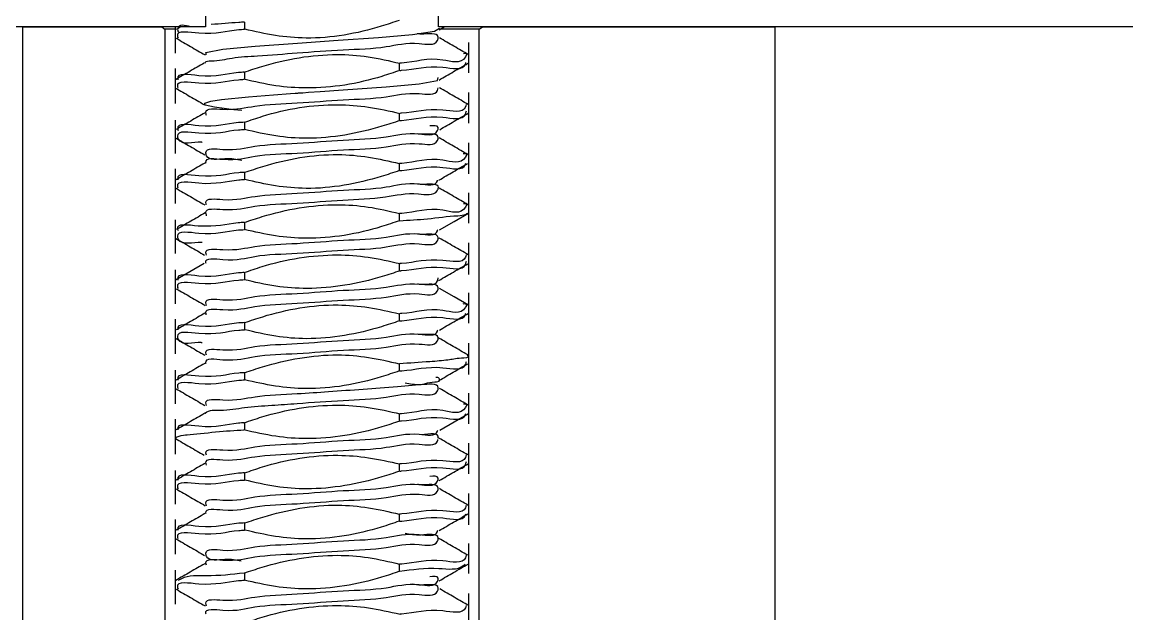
# Model space of a CAD drawing. Header units: millimetres. Extents: x 2 to 1187, y 2 to 839.
# Drawn here: x 608.92 to 614.43, y 457.51 to 460.47 of the extents above; entities that cross this region are included whole.
import ezdxf

# ---------------------------------------------------------------- set-up
doc = ezdxf.new("R2010")
doc.units = ezdxf.units.MM

msp = doc.modelspace()

# ---------------------------------------------------------------- hatches: boundary and pattern name
h = msp.add_hatch()
h.set_pattern_fill('ANSI31', color=256, scale=0.3)
h.paths.add_polyline_path([(600.3858, 723.2245), (600.3858, 724.6149), (599.1608, 724.6149, 0.414214), (598.8858, 724.3399), (598.8858, 719.8899, 0.414214), (599.1608, 719.6149), (600.3858, 719.6149), (600.3858, 721.0053, -0.444966)])
h.paths.add_polyline_path([(648.8858, 724.3399, 0.414214), (648.6108, 724.6149), (647.8858, 724.6149), (647.3858, 724.6149), (647.3858, 723.2245, -0.444966), (647.3858, 721.0053), (647.3858, 719.6149), (648.6108, 719.6149, 0.414214), (648.8858, 719.8899)])
h.paths.add_polyline_path([(648.8858, 681.5899, 0.414214), (648.6108, 681.8649), (647.3858, 681.8649), (647.3858, 680.4745, -0.444966), (647.3858, 678.2553), (647.3858, 676.8649), (648.6108, 676.8649, 0.414214), (648.8858, 677.1399)])
h.paths.add_polyline_path([(600.3858, 678.2553, -0.444966), (600.3858, 680.4745), (600.3858, 681.8649), (599.1608, 681.8649, 0.414214), (598.8858, 681.5899), (598.8858, 677.1399, 0.414214), (599.1608, 676.8649), (600.1358, 676.8649), (600.3858, 676.8649)])
h.paths.add_polyline_path([(204.0979, 197.9237, 0.414214), (203.8229, 198.1987), (203.0979, 198.1987), (202.5979, 198.1987), (202.5979, 196.8084, -0.212442), (203.0916, 195.6987, -0.212442), (202.5979, 194.5891), (202.5979, 193.1987), (203.8229, 193.1987, 0.414214), (204.0979, 193.4737)])
h.paths.add_polyline_path([(155.5979, 198.1987), (154.3729, 198.1987, 0.414214), (154.0979, 197.9237), (154.0979, 193.4737, 0.414214), (154.3729, 193.1987), (155.5979, 193.1987), (155.5979, 194.5891, -0.212442), (155.1041, 195.6987, -0.212442), (155.5979, 196.8084)])
h.paths.add_polyline_path([(155.5979, 154.0584), (155.5979, 155.4487), (154.3729, 155.4487, 0.414214), (154.0979, 155.1737), (154.0979, 150.7237, 0.414214), (154.3729, 150.4487), (155.3479, 150.4487), (155.5979, 150.4487), (155.5979, 151.8391, -0.444966)])
h.paths.add_polyline_path([(204.0979, 155.1737, 0.414214), (203.8229, 155.4487), (202.5979, 155.4487), (202.5979, 154.0584, -0.212442), (203.0916, 152.9487, -0.212442), (202.5979, 151.8391), (202.5979, 150.4487), (203.8229, 150.4487, 0.414214), (204.0979, 150.7237)])
h = msp.add_hatch()
h.set_pattern_fill('ANSI31', color=256, scale=0.3, angle=90)
h.paths.add_polyline_path([(159.0979, 197.9237, 0.414214), (158.8229, 198.1987), (157.5979, 198.1987), (157.5979, 196.8084, -0.212442), (158.0916, 195.6987, -0.212442), (157.5979, 194.5891), (157.5979, 193.1987), (158.8229, 193.1987, 0.414214), (159.0979, 193.4737)])
h.paths.add_polyline_path([(200.5979, 196.8084), (200.5979, 198.1987), (199.3729, 198.1987, 0.414214), (199.0979, 197.9237), (199.0979, 193.4737, 0.414214), (199.3729, 193.1987), (200.3479, 193.1987), (200.5979, 193.1987), (200.5979, 194.5891, -0.444966)])
h.paths.add_polyline_path([(157.5979, 154.0584), (157.5979, 155.4487), (158.8229, 155.4487), (159.0979, 155.4487), (159.0979, 150.4487), (158.8229, 150.4487), (157.5979, 150.4487), (157.5979, 151.8391, 0.444966)])
h.paths.add_polyline_path([(200.5979, 154.0584), (200.5979, 155.4487), (199.3729, 155.4487, 0.414214), (199.0979, 155.1737), (199.0979, 150.7237, 0.414214), (199.3729, 150.4487), (200.5979, 150.4487), (200.5979, 151.8391, -0.444966)])
h.paths.add_polyline_path([(603.8858, 724.3399, 0.414214), (603.6108, 724.6149), (602.3858, 724.6149), (602.3858, 723.2245, -0.444966), (602.3858, 721.0053), (602.3858, 719.6149), (603.6108, 719.6149, 0.414214), (603.8858, 719.8899)])
h.paths.add_polyline_path([(645.3858, 724.6149), (644.1608, 724.6149, 0.414214), (643.8858, 724.3399), (643.8858, 719.8899, 0.414214), (644.1608, 719.6149), (645.1358, 719.6149), (645.3858, 719.6149), (645.3858, 721.0053, -0.444966), (645.3858, 723.2245)])
h.paths.add_polyline_path([(645.3858, 680.4745), (645.3858, 681.8649), (644.1608, 681.8649, 0.414214), (643.8858, 681.5899), (643.8858, 677.1399, 0.414214), (644.1608, 676.8649), (645.3858, 676.8649), (645.3858, 678.2553, -0.444966)])
h.paths.add_polyline_path([(603.8858, 681.5899, 0.414214), (603.6108, 681.8649), (602.6358, 681.8649), (602.3858, 681.8649), (602.3858, 680.4745, -0.444966), (602.3858, 678.2553), (602.3858, 676.8649), (603.6108, 676.8649, 0.414214), (603.8858, 677.1399)])

# ---------------------------------------------------------------- linework, layer by layer
at = {"color": 7, "linetype": 'Continuous', "lineweight": 25}
for p, q in [((609.84, 469.4434), (609.84, 460.4434)), ((611.0008, 460.4434), (611.0008, 469.4434)), ((609.84, 460.4434), (604.9629, 460.4434)), ((608.929, 449.9434), (608.929, 460.4434)), ((608.929, 460.4434), (609.6207, 460.4434)), ((609.6207, 460.4434), (609.6366, 460.4309)), ((609.6886, 460.4309), (609.6366, 460.4309)), ((609.6366, 460.4309), (609.6366, 449.9434)), ((609.6886, 460.4434), (609.6886, 460.3108)), ((609.7157, 460.4434), (609.6935, 460.4305)), ((610.0333, 460.4667), (610.0333, 460.431)), ((611.2042, 460.4309), (610.9994, 460.4309)), ((620.1876, 460.4434), (611.0008, 460.4434)), ((611.0049, 460.4288), (611.03, 460.4434)), ((611.2042, 460.4309), (611.2201, 460.4434)), ((611.2042, 449.9434), (611.2042, 460.4309)), ((611.2201, 460.4434), (612.6807, 460.4434)), ((612.6807, 449.9434), (612.6807, 460.4434)), ((611.1521, 460.2131), (611.1521, 460.3646)), ((610.8075, 460.2252), (610.8075, 460.2612)), ((609.6886, 460.2346), (609.6886, 460.0608)), ((610.0333, 460.2167), (610.0333, 460.1811)), ((611.1521, 459.9614), (611.1521, 460.1146)), ((610.8075, 459.9754), (610.8075, 460.0111)), ((609.6886, 459.9775), (609.6886, 459.8109)), ((610.0333, 459.9667), (610.0333, 459.9311)), ((611.1521, 459.7088), (611.1521, 459.8646)), ((609.6886, 459.7343), (609.6886, 459.5609)), ((610.0333, 459.7167), (610.0333, 459.681)), ((610.8075, 459.7254), (610.8075, 459.7611)), ((611.1521, 459.4634), (611.1521, 459.6146)), ((610.8075, 459.4755), (610.8075, 459.5111)), ((609.6886, 459.4795), (609.6886, 459.3109)), ((610.0333, 459.4667), (610.0333, 459.431)), ((611.1521, 459.2075), (611.1521, 459.3646)), ((609.6886, 459.2303), (609.6886, 459.0608)), ((610.0333, 459.2167), (610.0333, 459.1811)), ((610.8075, 459.2254), (610.8075, 459.2611)), ((611.1521, 458.9642), (611.1521, 459.1146)), ((610.8075, 458.9754), (610.8075, 459.0111)), ((609.6886, 458.9835), (609.6886, 458.8108)), ((610.0333, 458.9667), (610.0333, 458.9311)), ((611.1521, 458.7083), (611.1521, 458.8646)), ((609.6886, 458.7286), (609.6886, 458.5608)), ((610.8075, 458.7255), (610.8075, 458.761)), ((610.0333, 458.7167), (610.0333, 458.681)), ((611.1521, 458.4623), (611.1521, 458.6146)), ((610.8075, 458.4753), (610.8075, 458.5112)), ((609.6886, 458.4847), (609.6886, 458.3108)), ((610.0333, 458.4667), (610.0333, 458.4311)), ((611.1521, 458.2122), (611.1521, 458.3646)), ((609.6886, 458.2284), (609.6886, 458.0608)), ((610.8075, 458.2254), (610.8075, 458.2611)), ((610.0333, 458.2167), (610.0333, 458.1811)), ((611.1521, 457.9581), (611.1521, 458.1145)), ((610.8075, 457.9754), (610.8075, 458.0111)), ((609.6886, 457.9837), (609.6886, 457.8108)), ((610.0333, 457.9667), (610.0333, 457.931)), ((611.1521, 457.7142), (611.1521, 457.8645)), ((609.6886, 457.7303), (609.6886, 457.5608)), ((610.8075, 457.7255), (610.8075, 457.7611)), ((610.0333, 457.7167), (610.0333, 457.681)), ((611.1521, 457.4574), (611.1521, 457.6145))]:
    msp.add_line(p, q, dxfattribs=at)
at = {"color": 7, "linetype": 'Continuous', "lineweight": 25, "flags": 128}
for points in [[(609.844, 460.3028), (609.8412, 460.3155), (609.9261, 460.3311), (610.0863, 460.3468), (610.2973, 460.3623), (610.5016, 460.3762), (610.7026, 460.3906), (610.8719, 460.4054), (610.9811, 460.4208), (611.007, 460.4367), (611.007, 460.4367)], [(610.02, 460.0259), (609.9808, 460.0293), (609.8837, 460.0414), (609.8376, 460.0526), (609.8352, 460.0627), (609.8661, 460.072), (609.9193, 460.0803), (610.0534, 460.094), (610.1784, 460.1039), (610.2635, 460.11), (610.2869, 460.1117), (610.2956, 460.1123), (610.2968, 460.1124), (610.2968, 460.1124), (610.297, 460.1124), (610.2975, 460.1124), (610.2983, 460.1125), (610.3001, 460.1126), (610.3036, 460.1128), (610.3107, 460.1133), (610.325, 460.1143), (610.3536, 460.1163), (610.4113, 460.1202), (610.5264, 460.128), (610.74, 460.1437), (610.905, 460.1593), (610.9961, 460.175), (610.9996, 460.1906), (610.9996, 460.1906)], [(611.007, 459.4297), (611.0787, 459.4714), (611.1504, 459.5131)], [(609.8331, 459.2625), (609.7612, 459.2208), (609.6893, 459.179)], [(611.1504, 459.0542), (611.0787, 459.0958), (611.007, 459.1375)], [(611.0075, 458.4295), (611.0793, 458.4711), (611.1511, 458.5128)]]:
    msp.add_lwpolyline(points, dxfattribs=at)
at = {"color": 7, "linetype": 'Continuous', "lineweight": 25}
for points, knots in [([(609.7039, 460.386), (609.7025, 460.3901), (609.6895, 460.4302), (609.8728, 460.3963), (609.9471, 460.4262), (610.0241, 460.4305), (610.0338, 460.431)], [0, 0, 0, 0, 0.035319, 0.342282, 0.917166, 1, 1, 1, 1]), ([(609.7663, 460.4434), (609.7358, 460.4511), (609.6978, 460.4607), (609.7001, 460.4183), (609.7065, 460.4178), (609.7073, 460.4177)], [0, 0, 0, 0, 0.780382, 0.970777, 1, 1, 1, 1]), ([(610.0337, 460.4668), (610.0242, 460.4661), (609.969, 460.4626), (609.9138, 460.458), (609.8682, 460.4542)], [0, 0, 0, 0, 0.1726207, 1, 1, 1, 1]), ([(610.8053, 460.4753), (610.7756, 460.4652), (610.6261, 460.4144), (610.416, 460.3766), (610.1862, 460.3966), (610.0855, 460.4196), (610.0347, 460.4312)], [0, 0, 0, 0, 0.120068, 0.605011, 0.800654, 1, 1, 1, 1]), ([(609.6933, 460.3862), (609.7173, 460.3723), (609.7652, 460.3445), (609.8131, 460.3166), (609.837, 460.3027)], [0, 0, 0, 0, 0.500271, 1, 1, 1, 1]), ([(609.8364, 460.2622), (609.8367, 460.263), (609.841, 460.2733), (609.8994, 460.2706), (609.9753, 460.2917), (610.1239, 460.2992), (610.3069, 460.3139), (610.519, 460.3303), (610.7298, 460.3349), (610.8667, 460.3731), (610.9899, 460.3456), (611.0079, 460.4185), (610.9345, 460.4031), (610.9011, 460.4077), (610.8947, 460.4086)], [0, 0, 0, 0, 0.002031, 0.025548, 0.107882, 0.206551, 0.36019, 0.53867, 0.704752, 0.833242, 0.904993, 0.917419, 0.984182, 1, 1, 1, 1]), ([(611.1502, 460.3044), (611.1262, 460.3183), (611.0782, 460.3461), (611.0302, 460.374), (611.0062, 460.3879)], [0, 0, 0, 0, 0.500155, 1, 1, 1, 1]), ([(609.833, 460.2624), (609.8091, 460.2485), (609.7611, 460.2207), (609.7132, 460.1929), (609.6892, 460.179)], [0, 0, 0, 0, 0.499882, 1, 1, 1, 1]), ([(610.0311, 460.2166), (610.0608, 460.2266), (610.2103, 460.2771), (610.4207, 460.3135), (610.6532, 460.2976), (610.7562, 460.2735), (610.8087, 460.2612)], [0, 0, 0, 0, 0.119013, 0.599229, 0.795481, 1, 1, 1, 1]), ([(610.8078, 460.2253), (610.811, 460.2255), (610.8829, 460.2298), (610.9699, 460.2612), (611.1276, 460.2217), (611.1375, 460.2626), (611.1382, 460.2655)], [0, 0, 0, 0, 0.028588, 0.636146, 0.974133, 1, 1, 1, 1]), ([(611.1265, 460.3107), (611.1324, 460.311), (611.1451, 460.3116), (611.1174, 460.2502), (610.9812, 460.3027), (610.8828, 460.2657), (610.8111, 460.2614), (610.8079, 460.2612)], [0, 0, 0, 0, 0.038372, 0.083479, 0.401648, 0.973507, 1, 1, 1, 1]), ([(611.0043, 460.1776), (611.0282, 460.1915), (611.0761, 460.2193), (611.124, 460.2471), (611.1479, 460.261)], [0, 0, 0, 0, 0.49973, 1, 1, 1, 1]), ([(610.0325, 460.2167), (610.023, 460.2161), (609.9461, 460.2119), (609.8756, 460.1805), (609.69, 460.2167), (609.7014, 460.1805), (609.7018, 460.179)], [0, 0, 0, 0, 0.083413, 0.672198, 0.98607, 1, 1, 1, 1]), ([(610.8084, 460.2255), (610.7787, 460.2153), (610.6294, 460.1639), (610.4186, 460.1286), (610.1865, 460.1457), (610.0837, 460.169), (610.0312, 460.181)], [0, 0, 0, 0, 0.119097, 0.600184, 0.795814, 1, 1, 1, 1]), ([(609.7036, 460.1374), (609.7023, 460.1411), (609.6889, 460.1802), (609.8733, 460.1464), (609.9462, 460.1762), (610.023, 460.1805), (610.0326, 460.181)], [0, 0, 0, 0, 0.031865, 0.339998, 0.918024, 1, 1, 1, 1]), ([(609.6901, 460.1374), (609.714, 460.1235), (609.7619, 460.0958), (609.8098, 460.068), (609.8338, 460.0542)], [0, 0, 0, 0, 0.500193, 1, 1, 1, 1]), ([(609.8446, 460.0005), (609.8429, 460.006), (609.8321, 460.0415), (609.9752, 460.0215), (610.0914, 460.0557), (610.3071, 460.061), (610.5177, 460.0808), (610.7313, 460.0855), (610.864, 460.1219), (610.9923, 460.0976), (610.9984, 460.134), (610.9991, 460.1387)], [0, 0, 0, 0, 0.013445, 0.085771, 0.220773, 0.39838, 0.591782, 0.771662, 0.910851, 0.988598, 1, 1, 1, 1]), ([(611.1496, 460.0554), (611.1257, 460.0693), (611.0778, 460.097), (611.03, 460.1247), (611.0061, 460.1386)], [0, 0, 0, 0, 0.500235, 1, 1, 1, 1]), ([(610.0338, 459.9667), (610.0635, 459.9769), (610.2128, 460.0284), (610.4235, 460.0641), (610.6547, 460.0459), (610.7567, 460.0228), (610.8086, 460.0111)], [0, 0, 0, 0, 0.119456, 0.602128, 0.797687, 1, 1, 1, 1]), ([(611.1393, 460.0555), (611.1383, 460.0511), (611.1283, 460.0083), (610.9709, 460.0461), (610.8828, 460.0157), (610.8111, 460.0113), (610.8079, 460.0111)], [0, 0, 0, 0, 0.037894, 0.371931, 0.972058, 1, 1, 1, 1]), ([(609.8371, 460.0146), (609.8132, 460.0007), (609.7654, 459.9729), (609.7175, 459.9451), (609.6935, 459.9312)], [0, 0, 0, 0, 0.499691, 1, 1, 1, 1]), ([(610.808, 459.9755), (610.8111, 459.9757), (610.8829, 459.9801), (610.9715, 460.0098), (611.1291, 459.9731), (611.139, 460.0174), (611.1403, 460.023)], [0, 0, 0, 0, 0.0272122, 0.6218812, 0.9529647, 1, 1, 1, 1]), ([(611.0071, 459.9297), (611.0311, 459.9436), (611.079, 459.9714), (611.127, 459.9992), (611.151, 460.0131)], [0, 0, 0, 0, 0.499805, 1, 1, 1, 1]), ([(610.0335, 459.9667), (610.0237, 459.9662), (609.9466, 459.962), (609.8744, 459.9311), (609.6901, 459.9666), (609.7018, 459.9289), (609.7026, 459.9264)], [0, 0, 0, 0, 0.084665, 0.667276, 0.978151, 1, 1, 1, 1]), ([(609.8223, 459.8664), (609.8209, 459.8665), (609.7818, 459.8698), (609.7141, 459.8454), (609.69, 459.9319), (609.87, 459.8955), (609.9467, 459.9263), (610.0236, 459.9305), (610.0334, 459.9311)], [0, 0, 0, 0, 0.0087276, 0.2523306, 0.2868921, 0.5135491, 0.9384455, 1, 1, 1, 1]), ([(610.021, 459.7761), (609.9947, 459.7811), (609.9401, 459.7916), (609.8504, 459.7702), (609.8335, 459.8428), (609.9741, 459.8194), (610.0919, 459.8558), (610.3068, 459.86), (610.5183, 459.8805), (610.7296, 459.8839), (610.8679, 459.9234), (610.9883, 459.894), (611.0053, 459.9528), (610.9776, 459.9502), (610.9574, 459.9483)], [0, 0, 0, 0, 0.060561, 0.125935, 0.137259, 0.19814, 0.311789, 0.461319, 0.624146, 0.775599, 0.892794, 0.95825, 0.969596, 1, 1, 1, 1]), ([(610.8089, 459.9755), (610.7792, 459.9655), (610.6296, 459.9155), (610.4196, 459.8779), (610.1877, 459.8945), (610.0854, 459.9187), (610.0334, 459.931)], [0, 0, 0, 0, 0.119319, 0.600602, 0.796924, 1, 1, 1, 1]), ([(609.6922, 459.8872), (609.7162, 459.8733), (609.7641, 459.8455), (609.812, 459.8177), (609.836, 459.8037)], [0, 0, 0, 0, 0.500232, 1, 1, 1, 1]), ([(609.8419, 459.7629), (609.8417, 459.764), (609.8347, 459.7936), (609.9793, 459.7689), (610.0901, 459.8069), (610.308, 459.8105), (610.5184, 459.8311), (610.7307, 459.8348), (610.8668, 459.8732), (610.9903, 459.8457), (611.0075, 459.9187), (610.9355, 459.9033), (610.9026, 459.9077), (610.8969, 459.9085)], [0, 0, 0, 0, 0.002535, 0.069698, 0.194933, 0.359648, 0.538933, 0.705626, 0.834534, 0.906449, 0.918895, 0.986034, 1, 1, 1, 1]), ([(611.1477, 459.8054), (611.1238, 459.8193), (611.0759, 459.8472), (611.028, 459.875), (611.0041, 459.8889)], [0, 0, 0, 0, 0.500234, 1, 1, 1, 1]), ([(610.0355, 459.7168), (610.0652, 459.7268), (610.2148, 459.7773), (610.4245, 459.8161), (610.6542, 459.7958), (610.7546, 459.7726), (610.8053, 459.761)], [0, 0, 0, 0, 0.120177, 0.605285, 0.80082, 1, 1, 1, 1]), ([(611.1247, 459.8109), (611.1314, 459.8113), (611.145, 459.812), (611.1187, 459.7505), (610.9806, 459.8022), (610.8827, 459.7655), (610.8105, 459.7612), (610.8067, 459.761)], [0, 0, 0, 0, 0.042909, 0.087514, 0.402341, 0.968749, 1, 1, 1, 1]), ([(609.8356, 459.763), (609.8117, 459.7491), (609.7639, 459.7213), (609.7161, 459.6935), (609.6922, 459.6796)], [0, 0, 0, 0, 0.499806, 1, 1, 1, 1]), ([(610.0341, 459.7167), (610.0243, 459.7162), (609.947, 459.712), (609.8757, 459.6802), (609.6909, 459.7172), (609.7014, 459.6809), (609.7018, 459.6796)], [0, 0, 0, 0, 0.0858354, 0.6737453, 0.9877081, 1, 1, 1, 1]), ([(610.8055, 459.7253), (610.7758, 459.7153), (610.6262, 459.6651), (610.4165, 459.626), (610.1868, 459.6462), (610.0863, 459.6694), (610.0356, 459.6812)], [0, 0, 0, 0, 0.120175, 0.60515, 0.800679, 1, 1, 1, 1]), ([(610.8067, 459.7254), (610.8105, 459.7256), (610.8828, 459.7299), (610.969, 459.7626), (611.127, 459.7213), (611.1367, 459.76), (611.137, 459.7614)], [0, 0, 0, 0, 0.033558, 0.646632, 0.987486, 1, 1, 1, 1]), ([(611.0032, 459.678), (611.0271, 459.6919), (611.0749, 459.7198), (611.1227, 459.7475), (611.1466, 459.7614)], [0, 0, 0, 0, 0.49973, 1, 1, 1, 1]), ([(609.7036, 459.6371), (609.7024, 459.6409), (609.6898, 459.6805), (609.873, 459.6462), (609.9471, 459.6763), (610.0243, 459.6806), (610.0342, 459.6811)], [0, 0, 0, 0, 0.032488, 0.340004, 0.915798, 1, 1, 1, 1]), ([(609.8437, 459.5539), (609.8426, 459.558), (609.8332, 459.5916), (609.9765, 459.57), (610.0913, 459.6055), (610.3078, 459.6101), (610.5178, 459.6305), (610.7327, 459.6339), (610.862, 459.6734), (610.9904, 459.6453), (610.9967, 459.677), (610.9969, 459.6781)], [0, 0, 0, 0, 0.010021, 0.083371, 0.220131, 0.400008, 0.59581, 0.77786, 0.918644, 0.997197, 1, 1, 1, 1]), ([(609.8447, 459.5004), (609.843, 459.506), (609.8319, 459.5414), (609.9753, 459.5215), (610.0914, 459.5557), (610.3061, 459.5609), (610.5166, 459.5807), (610.7256, 459.5851), (610.8671, 459.6223), (610.9844, 459.5959), (611.0125, 459.6667), (610.9361, 459.6531), (610.9034, 459.6576), (610.897, 459.6584)], [0, 0, 0, 0, 0.012353, 0.078725, 0.20264, 0.36568, 0.541117, 0.705226, 0.833352, 0.906111, 0.918964, 0.984306, 1, 1, 1, 1]), ([(609.6925, 459.6372), (609.7164, 459.6233), (609.7641, 459.5956), (609.8118, 459.5678), (609.8357, 459.5539)], [0, 0, 0, 0, 0.500196, 1, 1, 1, 1]), ([(611.1479, 459.5552), (611.1241, 459.5691), (611.0763, 459.5968), (611.0285, 459.6246), (611.0047, 459.6384)], [0, 0, 0, 0, 0.500196, 1, 1, 1, 1]), ([(610.0323, 459.4667), (610.062, 459.4766), (610.2117, 459.5265), (610.4215, 459.5645), (610.6531, 459.5475), (610.7551, 459.5234), (610.8069, 459.5111)], [0, 0, 0, 0, 0.11943, 0.601193, 0.797488, 1, 1, 1, 1]), ([(611.1254, 459.5609), (611.1317, 459.5612), (611.145, 459.5619), (611.1184, 459.5004), (610.9807, 459.5524), (610.8828, 459.5156), (610.8108, 459.5113), (610.8073, 459.5111)], [0, 0, 0, 0, 0.041184, 0.085946, 0.40209, 0.970787, 1, 1, 1, 1]), ([(609.8379, 459.5146), (609.814, 459.5007), (609.7661, 459.4729), (609.7182, 459.4452), (609.6943, 459.4313)], [0, 0, 0, 0, 0.499612, 1, 1, 1, 1]), ([(610.8072, 459.4754), (610.8537, 459.478), (610.9512, 459.4835), (611.059, 459.4994), (611.1301, 459.5018), (611.1443, 459.5114), (611.1468, 459.5131)], [0, 0, 0, 0, 0.405847, 0.850893, 0.973682, 1, 1, 1, 1]), ([(610.033, 459.4667), (610.0226, 459.4661), (609.9445, 459.4618), (609.8765, 459.4326), (609.6845, 459.464), (609.7014, 459.4287), (609.7025, 459.4263)], [0, 0, 0, 0, 0.089524, 0.672249, 0.97813, 1, 1, 1, 1]), ([(610.8066, 459.4754), (610.7769, 459.4652), (610.6275, 459.4138), (610.417, 459.3778), (610.186, 459.3964), (610.0843, 459.4194), (610.0326, 459.4311)], [0, 0, 0, 0, 0.119574, 0.602753, 0.798348, 1, 1, 1, 1]), ([(609.6907, 459.3871), (609.7147, 459.3732), (609.7627, 459.3454), (609.8106, 459.3175), (609.8346, 459.3036)], [0, 0, 0, 0, 0.500155, 1, 1, 1, 1]), ([(609.8222, 459.3663), (609.8209, 459.3664), (609.7818, 459.3697), (609.7143, 459.3453), (609.6899, 459.4318), (609.8702, 459.3954), (609.9466, 459.4262), (610.0235, 459.4305), (610.0331, 459.431)], [0, 0, 0, 0, 0.008224, 0.252294, 0.286917, 0.513845, 0.939258, 1, 1, 1, 1]), ([(609.8419, 459.2625), (609.8416, 459.2637), (609.8341, 459.2934), (609.979, 459.2691), (610.0895, 459.3068), (610.3074, 459.3106), (610.5178, 459.3311), (610.73, 459.3349), (610.8668, 459.3732), (610.9897, 459.3457), (611.0081, 459.4185), (610.9356, 459.4033), (610.9028, 459.4077), (610.897, 459.4085)], [0, 0, 0, 0, 0.002897, 0.069849, 0.194893, 0.359457, 0.538667, 0.705371, 0.834363, 0.906419, 0.918901, 0.98583, 1, 1, 1, 1]), ([(609.8438, 459.3041), (609.8426, 459.3082), (609.8328, 459.3418), (609.9765, 459.3204), (610.091, 459.3556), (610.3076, 459.3601), (610.5177, 459.3805), (610.7325, 459.3841), (610.8623, 459.4231), (610.9909, 459.3956), (610.997, 459.4282), (610.9973, 459.4299)], [0, 0, 0, 0, 0.010197, 0.083308, 0.219804, 0.399366, 0.594863, 0.776669, 0.917255, 0.995682, 1, 1, 1, 1]), ([(611.1494, 459.3054), (611.1253, 459.3193), (611.0773, 459.3471), (611.0292, 459.375), (611.0052, 459.3889)], [0, 0, 0, 0, 0.500271, 1, 1, 1, 1]), ([(610.032, 459.2166), (610.0617, 459.2268), (610.2111, 459.2781), (610.4218, 459.3134), (610.6541, 459.2967), (610.7571, 459.2732), (610.8097, 459.2612)], [0, 0, 0, 0, 0.119013, 0.599711, 0.795418, 1, 1, 1, 1]), ([(611.1393, 459.3055), (611.1383, 459.3011), (611.1283, 459.2583), (610.9709, 459.2961), (610.8829, 459.2657), (610.8113, 459.2613), (610.8083, 459.2612)], [0, 0, 0, 0, 0.037933, 0.372511, 0.973508, 1, 1, 1, 1]), ([(610.8083, 459.2255), (610.8113, 459.2257), (610.8829, 459.2301), (610.9715, 459.2598), (611.1291, 459.2231), (611.139, 459.2674), (611.1402, 459.273)], [0, 0, 0, 0, 0.0262407, 0.6215761, 0.9529349, 1, 1, 1, 1]), ([(610.0329, 459.2167), (610.0232, 459.2162), (609.9462, 459.212), (609.8756, 459.1805), (609.6901, 459.2169), (609.7014, 459.1807), (609.7018, 459.1791)], [0, 0, 0, 0, 0.084234, 0.672549, 0.986275, 1, 1, 1, 1]), ([(610.8097, 459.2255), (610.78, 459.2155), (610.6305, 459.1649), (610.4201, 459.1287), (610.1875, 459.1447), (610.0844, 459.1687), (610.0317, 459.181)], [0, 0, 0, 0, 0.118943, 0.599025, 0.79519, 1, 1, 1, 1]), ([(611.0036, 459.1774), (611.0276, 459.1913), (611.0755, 459.2192), (611.1236, 459.2469), (611.1476, 459.2608)], [0, 0, 0, 0, 0.499613, 1, 1, 1, 1]), ([(609.7039, 459.1362), (609.7025, 459.1403), (609.6888, 459.1801), (609.8728, 459.1466), (609.9463, 459.1762), (610.0231, 459.1805), (610.0327, 459.1811)], [0, 0, 0, 0, 0.03541, 0.342263, 0.91789, 1, 1, 1, 1]), ([(609.8434, 459.006), (609.8424, 459.0095), (609.8334, 459.0425), (609.9768, 459.0204), (610.091, 459.0562), (610.3075, 459.0607), (610.5183, 459.081), (610.7304, 459.0849), (610.8668, 459.1232), (610.99, 459.0957), (611.0078, 459.1686), (610.9356, 459.1533), (610.9027, 459.1577), (610.8971, 459.1585)], [0, 0, 0, 0, 0.008018, 0.074782, 0.199291, 0.363066, 0.541355, 0.707143, 0.835386, 0.906979, 0.919378, 0.986029, 1, 1, 1, 1]), ([(609.844, 459.0529), (609.8427, 459.0574), (609.8324, 459.0913), (609.9761, 459.0704), (610.0907, 459.1053), (610.3071, 459.1103), (610.5176, 459.1301), (610.731, 459.135), (610.8644, 459.1708), (610.9929, 459.1473), (610.9988, 459.1849), (610.9997, 459.1905)], [0, 0, 0, 0, 0.010798, 0.083088, 0.218124, 0.395839, 0.589383, 0.769408, 0.908708, 0.986522, 1, 1, 1, 1]), ([(609.6935, 459.1361), (609.7174, 459.1223), (609.7653, 459.0945), (609.8131, 459.0668), (609.8369, 459.0529)], [0, 0, 0, 0, 0.500311, 1, 1, 1, 1]), ([(610.0354, 458.9668), (610.065, 458.9769), (610.2145, 459.0279), (610.4247, 459.0653), (610.6547, 459.0455), (610.7555, 459.0226), (610.8065, 459.011)], [0, 0, 0, 0, 0.12, 0.604718, 0.800399, 1, 1, 1, 1]), ([(611.1237, 459.0611), (611.1309, 459.0615), (611.1452, 459.0623), (611.1186, 459.0009), (610.9804, 459.0519), (610.8827, 459.0156), (610.8107, 459.0113), (610.8071, 459.011)], [0, 0, 0, 0, 0.0458607, 0.0905045, 0.4051348, 0.9706542, 1, 1, 1, 1]), ([(609.8367, 459.0139), (609.8129, 459), (609.7651, 458.9722), (609.7174, 458.9445), (609.6935, 458.9306)], [0, 0, 0, 0, 0.499806, 1, 1, 1, 1]), ([(610.8072, 458.9754), (610.8107, 458.9756), (610.8828, 458.98), (610.9694, 459.0122), (611.1268, 458.9715), (611.1368, 459.0108), (611.1373, 459.0125)], [0, 0, 0, 0, 0.0311825, 0.6433271, 0.9838924, 1, 1, 1, 1]), ([(611.0056, 458.9292), (611.0295, 458.9431), (611.0773, 458.9709), (611.1251, 458.9987), (611.1491, 459.0125)], [0, 0, 0, 0, 0.499767, 1, 1, 1, 1]), ([(610.0341, 458.9668), (610.0242, 458.9662), (609.9469, 458.962), (609.876, 458.9299), (609.6911, 458.9674), (609.7012, 458.9316), (609.7015, 458.9306)], [0, 0, 0, 0, 0.0863894, 0.6760151, 0.9909044, 1, 1, 1, 1]), ([(610.8068, 458.9754), (610.7771, 458.9654), (610.6274, 458.9155), (610.4178, 458.8764), (610.1874, 458.8953), (610.0863, 458.9191), (610.0352, 458.9311)], [0, 0, 0, 0, 0.119892, 0.603516, 0.799504, 1, 1, 1, 1]), ([(609.6925, 458.8874), (609.7164, 458.8735), (609.7643, 458.8457), (609.8121, 458.8178), (609.836, 458.8039)], [0, 0, 0, 0, 0.500155, 1, 1, 1, 1]), ([(609.8224, 458.8664), (609.8209, 458.8665), (609.7818, 458.8698), (609.7137, 458.8454), (609.6904, 458.932), (609.87, 458.8954), (609.9471, 458.9263), (610.0242, 458.9306), (610.034, 458.9311)], [0, 0, 0, 0, 0.009509, 0.2524, 0.286822, 0.513454, 0.937847, 1, 1, 1, 1]), ([(609.8419, 458.7628), (609.8416, 458.7639), (609.8345, 458.7935), (609.9793, 458.7688), (610.09, 458.8068), (610.3081, 458.8105), (610.5184, 458.8312), (610.7308, 458.8349), (610.8667, 458.8733), (610.9905, 458.8458), (611.0073, 458.9189), (610.9356, 458.9034), (610.9028, 458.9078), (610.8973, 458.9085)], [0, 0, 0, 0, 0.002551, 0.069714, 0.195012, 0.359812, 0.539176, 0.705943, 0.83489, 0.906793, 0.919225, 0.986439, 1, 1, 1, 1]), ([(609.8437, 458.804), (609.8426, 458.808), (609.8332, 458.8416), (609.9764, 458.82), (610.0911, 458.8555), (610.3076, 458.8601), (610.5177, 458.8805), (610.7323, 458.884), (610.8623, 458.9231), (610.9904, 458.8956), (610.9968, 458.9278), (610.9971, 458.9294)], [0, 0, 0, 0, 0.009954, 0.08318, 0.21975, 0.399393, 0.594958, 0.776835, 0.917526, 0.996073, 1, 1, 1, 1]), ([(611.147, 458.8055), (611.123, 458.8195), (611.0752, 458.8473), (611.0273, 458.8751), (611.0034, 458.889)], [0, 0, 0, 0, 0.500273, 1, 1, 1, 1]), ([(610.0341, 458.7168), (610.0638, 458.7267), (610.2135, 458.7766), (610.4231, 458.8158), (610.6535, 458.7967), (610.7545, 458.773), (610.8055, 458.761)], [0, 0, 0, 0, 0.1199273, 0.6036971, 0.7996304, 1, 1, 1, 1]), ([(610.8067, 458.7254), (610.8105, 458.7257), (610.8829, 458.73), (610.9714, 458.76), (611.1302, 458.7231), (611.139, 458.7675), (611.1401, 458.7731)], [0, 0, 0, 0, 0.033124, 0.624776, 0.953493, 1, 1, 1, 1]), ([(611.1434, 458.8055), (611.1462, 458.8029), (611.1589, 458.7906), (611.0921, 458.7886), (611.0466, 458.7777), (610.935, 458.7702), (610.8563, 458.7645), (610.8068, 458.761)], [0, 0, 0, 0, 0.0273922, 0.1278172, 0.3186739, 0.5717264, 1, 1, 1, 1]), ([(609.8354, 458.763), (609.8115, 458.7491), (609.7636, 458.7212), (609.7156, 458.6934), (609.6917, 458.6795)], [0, 0, 0, 0, 0.4997689, 1, 1, 1, 1]), ([(610.8054, 458.7253), (610.7757, 458.7152), (610.6262, 458.6643), (610.416, 458.6267), (610.1861, 458.6467), (610.0853, 458.6696), (610.0345, 458.6812)], [0, 0, 0, 0, 0.120036, 0.604832, 0.800483, 1, 1, 1, 1]), ([(611.0034, 458.6779), (611.0273, 458.6918), (611.0752, 458.7197), (611.123, 458.7475), (611.147, 458.7614)], [0, 0, 0, 0, 0.499728, 1, 1, 1, 1]), ([(610.0336, 458.7168), (610.024, 458.7162), (609.9469, 458.712), (609.8758, 458.6803), (609.6908, 458.7173), (609.7014, 458.681), (609.7018, 458.6796)], [0, 0, 0, 0, 0.084314, 0.673093, 0.987489, 1, 1, 1, 1]), ([(609.7039, 458.6361), (609.7025, 458.6402), (609.6895, 458.6802), (609.8729, 458.6463), (609.947, 458.6762), (610.0241, 458.6805), (610.0337, 458.681)], [0, 0, 0, 0, 0.035097, 0.342241, 0.917344, 1, 1, 1, 1]), ([(609.838, 458.5139), (609.8385, 458.5145), (609.8561, 458.5335), (609.9337, 458.5252), (610.0372, 458.5466), (610.1671, 458.5533), (610.3307, 458.5655), (610.5189, 458.5803), (610.7299, 458.585), (610.8666, 458.623), (610.9901, 458.5957), (611.0076, 458.6683), (610.9063, 458.6502), (610.8582, 458.6598), (610.835, 458.6645)], [0, 0, 0, 0, 0.001614, 0.057586, 0.147815, 0.248498, 0.342855, 0.513788, 0.672807, 0.79584, 0.864544, 0.876443, 0.940348, 1, 1, 1, 1]), ([(609.8439, 458.5529), (609.8427, 458.5574), (609.8329, 458.5915), (609.9762, 458.5702), (610.0914, 458.6053), (610.2811, 458.6097), (610.4577, 458.6237), (610.6262, 458.634), (610.7839, 458.6483), (610.9117, 458.6552), (610.9705, 458.6718), (611.01, 458.672), (611.0045, 458.6926), (610.9947, 458.6927), (610.9884, 458.6928)], [0, 0, 0, 0, 0.010581, 0.081804, 0.21466, 0.389382, 0.517868, 0.661252, 0.803241, 0.919034, 0.957718, 0.978741, 0.986204, 1, 1, 1, 1]), ([(609.693, 458.6363), (609.7169, 458.6224), (609.7647, 458.5947), (609.8125, 458.5669), (609.8364, 458.553)], [0, 0, 0, 0, 0.5002705, 1, 1, 1, 1]), ([(611.1504, 458.5543), (611.1265, 458.5682), (611.0785, 458.596), (611.0306, 458.6238), (611.0067, 458.6377)], [0, 0, 0, 0, 0.500193, 1, 1, 1, 1]), ([(610.0311, 458.4666), (610.0608, 458.4767), (610.2103, 458.5272), (610.4207, 458.5634), (610.6533, 458.5475), (610.7564, 458.5235), (610.809, 458.5112)], [0, 0, 0, 0, 0.1189634, 0.5990773, 0.7952854, 1, 1, 1, 1]), ([(611.1261, 458.5608), (611.1322, 458.5611), (611.1451, 458.5617), (611.1175, 458.5003), (610.981, 458.5526), (610.8828, 458.5157), (610.8112, 458.5114), (610.808, 458.5112)], [0, 0, 0, 0, 0.039552, 0.084626, 0.402538, 0.973822, 1, 1, 1, 1]), ([(609.8357, 458.514), (609.8118, 458.5001), (609.764, 458.4724), (609.7161, 458.4447), (609.6921, 458.4308)], [0, 0, 0, 0, 0.4996879, 1, 1, 1, 1]), ([(610.8079, 458.4754), (610.8111, 458.4756), (610.8829, 458.4799), (610.9693, 458.5121), (611.1267, 458.4714), (611.1369, 458.5108), (611.1373, 458.5126)], [0, 0, 0, 0, 0.028244, 0.641864, 0.983283, 1, 1, 1, 1]), ([(610.0325, 458.4667), (610.023, 458.4661), (609.9461, 458.4619), (609.8763, 458.43), (609.6903, 458.4671), (609.7011, 458.4317), (609.7014, 458.4307)], [0, 0, 0, 0, 0.083865, 0.675839, 0.991368, 1, 1, 1, 1]), ([(610.8087, 458.4755), (610.779, 458.4653), (610.6296, 458.414), (610.4189, 458.3787), (610.1866, 458.3955), (610.0837, 458.419), (610.0311, 458.431)], [0, 0, 0, 0, 0.119046, 0.599858, 0.795535, 1, 1, 1, 1]), ([(609.693, 458.3883), (609.6913, 458.3887), (609.6834, 458.391), (609.7207, 458.4064), (609.7697, 458.4063), (609.8936, 458.4235), (609.9862, 458.4285), (610.0325, 458.4311)], [0, 0, 0, 0, 0.012308, 0.060151, 0.189514, 0.59402, 1, 1, 1, 1]), ([(609.689, 458.3882), (609.713, 458.3743), (609.761, 458.3465), (609.8089, 458.3187), (609.8329, 458.3048)], [0, 0, 0, 0, 0.500076, 1, 1, 1, 1]), ([(609.8435, 458.3049), (609.8425, 458.3085), (609.8328, 458.3415), (609.9768, 458.3199), (610.0904, 458.3554), (610.3073, 458.3601), (610.5173, 458.3805), (610.7321, 458.3841), (610.8623, 458.4232), (610.9904, 458.3957), (610.9969, 458.4281), (610.9972, 458.4297)], [0, 0, 0, 0, 0.009148, 0.082237, 0.218787, 0.398518, 0.594267, 0.776347, 0.917207, 0.995855, 1, 1, 1, 1]), ([(610.9994, 458.3899), (610.9995, 458.3903), (611.0061, 458.4188), (610.9603, 458.4127), (610.9152, 458.4067)], [0, 0, 0, 0, 0.014158, 1, 1, 1, 1]), ([(611.1476, 458.3064), (611.1236, 458.3203), (611.0756, 458.3481), (611.0277, 458.3759), (611.0037, 458.3898)], [0, 0, 0, 0, 0.50035, 1, 1, 1, 1]), ([(609.8435, 458.2558), (609.8424, 458.2594), (609.8332, 458.2924), (609.9768, 458.2705), (610.0907, 458.3062), (610.3074, 458.3108), (610.5176, 458.331), (610.7317, 458.335), (610.8631, 458.3728), (610.9911, 458.3469), (610.9975, 458.381), (610.998, 458.3839)], [0, 0, 0, 0, 0.008941, 0.081926, 0.218113, 0.397293, 0.592382, 0.773841, 0.91424, 0.992658, 1, 1, 1, 1]), ([(610.0341, 458.2167), (610.0637, 458.2269), (610.2131, 458.2784), (610.4237, 458.3143), (610.6548, 458.2958), (610.7566, 458.2728), (610.8083, 458.2611)], [0, 0, 0, 0, 0.119535, 0.602557, 0.798134, 1, 1, 1, 1]), ([(611.1396, 458.3064), (611.1385, 458.3017), (611.1286, 458.2585), (610.9711, 458.2959), (610.8828, 458.2657), (610.811, 458.2613), (610.8078, 458.2611)], [0, 0, 0, 0, 0.040729, 0.373661, 0.971717, 1, 1, 1, 1]), ([(609.8359, 458.2639), (609.812, 458.25), (609.7641, 458.2221), (609.7161, 458.1943), (609.6922, 458.1804)], [0, 0, 0, 0, 0.499768, 1, 1, 1, 1]), ([(610.8087, 458.2254), (610.7789, 458.2155), (610.6293, 458.1656), (610.4194, 458.1277), (610.1877, 458.1446), (610.0856, 458.1688), (610.0337, 458.181)], [0, 0, 0, 0, 0.1193936, 0.6010091, 0.7973089, 1, 1, 1, 1]), ([(610.8079, 458.2255), (610.8111, 458.2257), (610.8828, 458.23), (610.9715, 458.2598), (611.1291, 458.2232), (611.139, 458.2674), (611.1403, 458.273)], [0, 0, 0, 0, 0.0275925, 0.6220381, 0.952979, 1, 1, 1, 1]), ([(611.0053, 458.1786), (611.0293, 458.1926), (611.0773, 458.2204), (611.1253, 458.2482), (611.1493, 458.2622)], [0, 0, 0, 0, 0.499729, 1, 1, 1, 1]), ([(610.0336, 458.2167), (610.0238, 458.2162), (609.9466, 458.212), (609.876, 458.18), (609.6908, 458.2173), (609.7012, 458.1815), (609.7015, 458.1805)], [0, 0, 0, 0, 0.085868, 0.675586, 0.990318, 1, 1, 1, 1]), ([(609.7039, 458.1363), (609.7025, 458.1404), (609.6892, 458.1802), (609.8728, 458.1465), (609.9466, 458.1763), (610.0237, 458.1805), (610.0335, 458.1811)], [0, 0, 0, 0, 0.034928, 0.34166, 0.916507, 1, 1, 1, 1]), ([(609.8418, 458.0133), (609.8416, 458.0143), (609.8347, 458.0437), (609.9794, 458.0188), (610.09, 458.0569), (610.3081, 458.0605), (610.5184, 458.0811), (610.7307, 458.0848), (610.8668, 458.1232), (610.9904, 458.0957), (611.0075, 458.1687), (610.9354, 458.1533), (610.9026, 458.1577), (610.8969, 458.1585)], [0, 0, 0, 0, 0.0022, 0.069386, 0.194663, 0.359434, 0.538792, 0.705553, 0.834493, 0.90642, 0.918867, 0.986041, 1, 1, 1, 1]), ([(609.8439, 458.053), (609.8427, 458.0574), (609.8327, 458.0914), (609.9761, 458.0703), (610.091, 458.1053), (610.3071, 458.1102), (610.5182, 458.1305), (610.7296, 458.1339), (610.8679, 458.1734), (610.9883, 458.1439), (611.0052, 458.2028), (610.9776, 458.2002), (610.9574, 458.1983)], [0, 0, 0, 0, 0.010382, 0.080228, 0.210591, 0.382111, 0.568885, 0.742612, 0.877018, 0.952113, 0.965124, 1, 1, 1, 1]), ([(609.6941, 458.1363), (609.7181, 458.1224), (609.7659, 458.0946), (609.8137, 458.0668), (609.8376, 458.0529)], [0, 0, 0, 0, 0.500309, 1, 1, 1, 1]), ([(611.1491, 458.0545), (611.1252, 458.0684), (611.0774, 458.0961), (611.0296, 458.124), (611.0057, 458.1379)], [0, 0, 0, 0, 0.500116, 1, 1, 1, 1]), ([(610.0354, 457.9668), (610.0651, 457.9768), (610.2147, 458.0271), (610.4244, 458.0661), (610.6541, 458.0459), (610.7545, 458.0227), (610.8052, 458.011)], [0, 0, 0, 0, 0.120171, 0.605215, 0.800736, 1, 1, 1, 1]), ([(609.8362, 458.0133), (609.8123, 457.9995), (609.7646, 457.9717), (609.7169, 457.944), (609.6931, 457.9301)], [0, 0, 0, 0, 0.499807, 1, 1, 1, 1]), ([(611.139, 458.0545), (611.1381, 458.0505), (611.1289, 458.0081), (610.9706, 458.0464), (610.8828, 458.0156), (610.8105, 458.0112), (610.8067, 458.011)], [0, 0, 0, 0, 0.034738, 0.367728, 0.966772, 1, 1, 1, 1]), ([(610.8067, 457.9754), (610.8105, 457.9756), (610.8828, 457.9799), (610.9692, 458.0124), (611.1271, 457.9714), (611.1368, 458.0104), (611.1372, 458.012)], [0, 0, 0, 0, 0.033707, 0.645429, 0.985487, 1, 1, 1, 1]), ([(611.0047, 457.9289), (611.0286, 457.9427), (611.0763, 457.9705), (611.124, 457.9982), (611.1479, 458.0121)], [0, 0, 0, 0, 0.499767, 1, 1, 1, 1]), ([(610.0341, 457.9667), (610.0243, 457.9662), (609.947, 457.962), (609.8759, 457.93), (609.6911, 457.9673), (609.7013, 457.9313), (609.7016, 457.9301)], [0, 0, 0, 0, 0.085856, 0.674809, 0.989329, 1, 1, 1, 1]), ([(610.8053, 457.9753), (610.7756, 457.9653), (610.6261, 457.9149), (610.4163, 457.8761), (610.1867, 457.8963), (610.0862, 457.9195), (610.0355, 457.9312)], [0, 0, 0, 0, 0.1201852, 0.6052615, 0.8007935, 1, 1, 1, 1]), ([(609.7035, 457.8876), (609.7023, 457.8912), (609.6899, 457.9306), (609.8732, 457.8961), (609.9471, 457.9263), (610.0243, 457.9306), (610.0341, 457.9311)], [0, 0, 0, 0, 0.030987, 0.339007, 0.915789, 1, 1, 1, 1]), ([(609.8436, 457.7554), (609.8425, 457.7591), (609.8329, 457.7922), (609.9768, 457.7706), (610.0907, 457.8061), (610.3073, 457.8108), (610.5181, 457.8308), (610.7305, 457.8346), (610.8665, 457.8728), (610.9905, 457.8454), (611.0073, 457.9182), (610.9062, 457.9), (610.858, 457.9096), (610.8347, 457.9143)], [0, 0, 0, 0, 0.008048, 0.07161, 0.190275, 0.346437, 0.516426, 0.674566, 0.796871, 0.865118, 0.876942, 0.94062, 1, 1, 1, 1]), ([(610.0173, 457.7765), (609.9921, 457.7812), (609.9385, 457.7914), (609.85, 457.7701), (609.8339, 457.8429), (609.9741, 457.8193), (610.0923, 457.8558), (610.3074, 457.86), (610.5179, 457.8805), (610.7326, 457.884), (610.8622, 457.9232), (610.9906, 457.8955), (610.9968, 457.9275), (610.9971, 457.9289)], [0, 0, 0, 0, 0.06059, 0.128698, 0.140485, 0.204122, 0.322784, 0.478842, 0.648716, 0.806671, 0.928812, 0.996941, 1, 1, 1, 1]), ([(609.6917, 457.8877), (609.7156, 457.8738), (609.7634, 457.846), (609.8112, 457.8182), (609.8351, 457.8043)], [0, 0, 0, 0, 0.500155, 1, 1, 1, 1]), ([(611.1467, 457.8059), (611.1228, 457.8198), (611.0749, 457.8475), (611.0271, 457.8753), (611.0032, 457.8892)], [0, 0, 0, 0, 0.500351, 1, 1, 1, 1]), ([(610.032, 457.7167), (610.0617, 457.7266), (610.2114, 457.7766), (610.4213, 457.8143), (610.6531, 457.7976), (610.7553, 457.7734), (610.8072, 457.7611)], [0, 0, 0, 0, 0.119354, 0.600803, 0.79712, 1, 1, 1, 1]), ([(611.1394, 457.8059), (611.1384, 457.8014), (611.1291, 457.7584), (610.9708, 457.7962), (610.8829, 457.7657), (610.8109, 457.7613), (610.8074, 457.7611)], [0, 0, 0, 0, 0.038735, 0.371356, 0.96966, 1, 1, 1, 1]), ([(609.8354, 457.7635), (609.8114, 457.7495), (609.7634, 457.7217), (609.7154, 457.6939), (609.6913, 457.68)], [0, 0, 0, 0, 0.499805, 1, 1, 1, 1]), ([(610.8072, 457.7255), (610.8702, 457.7347), (610.9733, 457.7499), (611.0991, 457.7288), (611.1323, 457.7595), (611.1346, 457.7617)], [0, 0, 0, 0, 0.593099, 0.97176, 1, 1, 1, 1]), ([(611.0049, 457.6782), (611.0288, 457.6921), (611.0767, 457.72), (611.1247, 457.7478), (611.1487, 457.7617)], [0, 0, 0, 0, 0.499766, 1, 1, 1, 1]), ([(609.7041, 457.6356), (609.7026, 457.6399), (609.6889, 457.68), (609.8727, 457.6466), (609.9465, 457.6762), (610.0234, 457.6805), (610.033, 457.681)], [0, 0, 0, 0, 0.036669, 0.343317, 0.918178, 1, 1, 1, 1]), ([(610.0328, 457.7167), (609.9706, 457.7095), (609.8676, 457.6977), (609.7504, 457.7068), (609.7098, 457.6827), (609.7051, 457.68)], [0, 0, 0, 0, 0.574984, 0.950941, 1, 1, 1, 1]), ([(609.8441, 457.5527), (609.8427, 457.5574), (609.8325, 457.5916), (609.9761, 457.5707), (610.0905, 457.6056), (610.2265, 457.6079), (610.3734, 457.6171), (610.5193, 457.6304), (610.7299, 457.6339), (610.8678, 457.6735), (610.9889, 457.644), (611.0049, 457.703), (610.9773, 457.7003), (610.9572, 457.6983)], [0, 0, 0, 0, 0.0108884, 0.0807128, 0.211063, 0.3824821, 0.3825063, 0.5692292, 0.742877, 0.8771579, 0.9520723, 0.9650298, 1, 1, 1, 1]), ([(610.8069, 457.7254), (610.7772, 457.7152), (610.6278, 457.6638), (610.4172, 457.6279), (610.186, 457.6463), (610.0841, 457.6694), (610.0324, 457.6811)], [0, 0, 0, 0, 0.119496, 0.602343, 0.79792, 1, 1, 1, 1]), ([(609.6933, 457.6357), (609.7172, 457.6218), (609.7652, 457.5941), (609.8131, 457.5662), (609.8371, 457.5523)], [0, 0, 0, 0, 0.50031, 1, 1, 1, 1]), ([(609.8419, 457.5127), (609.8416, 457.5138), (609.8343, 457.5434), (609.9791, 457.519), (610.0895, 457.5568), (610.3075, 457.5605), (610.5178, 457.5811), (610.73, 457.5849), (610.8667, 457.6231), (610.9898, 457.5958), (611.0079, 457.6684), (610.9232, 457.6521), (610.8839, 457.6588), (610.8704, 457.6611)], [0, 0, 0, 0, 0.002675, 0.068275, 0.190793, 0.352034, 0.527613, 0.690949, 0.817325, 0.887925, 0.900159, 0.965725, 1, 1, 1, 1]), ([(611.1519, 457.5539), (611.1279, 457.5678), (611.0799, 457.5956), (611.0319, 457.6234), (611.008, 457.6373)], [0, 0, 0, 0, 0.5001162, 1, 1, 1, 1]), ([(610.0323, 457.4666), (610.0619, 457.4768), (610.2113, 457.5282), (610.422, 457.5635), (610.6543, 457.5465), (610.7571, 457.5231), (610.8097, 457.5112)], [0, 0, 0, 0, 0.119062, 0.600034, 0.795667, 1, 1, 1, 1]), ([(611.1389, 457.554), (611.138, 457.5502), (611.1279, 457.5081), (610.9706, 457.5465), (610.8829, 457.5157), (610.8113, 457.5113), (610.8083, 457.5111)], [0, 0, 0, 0, 0.033555, 0.369625, 0.973302, 1, 1, 1, 1])]:
    msp.add_open_spline(points, degree=3, knots=knots, dxfattribs=at)

doc.saveas('drawing.dxf')
